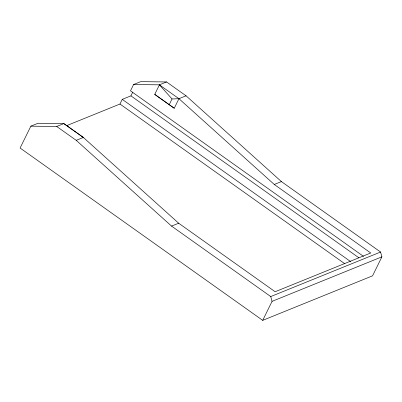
<?xml version="1.0" encoding="UTF-8"?>
<svg xmlns="http://www.w3.org/2000/svg" width="402" height="402" viewBox="0 0 402 402"><rect width="100%" height="100%" fill="white"/><g stroke="black" fill="none" stroke-linecap="round" stroke-linejoin="round"><path stroke-width="0.6" d="M133.585 84.531L159.428 84.837L178.945 98.696L274.275 184.468L370.739 252.989L275.134 291.736L178.669 223.216L83.34 137.444L63.823 123.585L37.979 123.278L30.859 126.163L20.1 148.026L262.702 320.354L372.553 275.837L381.9 256.838L380.583 252.039L281.395 181.578L186.066 95.812L166.554 81.948L140.705 81.646L133.585 84.531L130.484 90.837L363.544 256.391M66.647 125.645L119.962 104.033L122.258 99.369L130.916 95.862L132.781 92.073M186.066 95.812L178.945 98.696L174.242 108.254L154.73 94.39L159.428 84.837L166.554 81.948M169.222 104.701L172.041 98.967L178.945 98.696M262.702 320.354L272.053 301.359L270.737 296.555L171.548 226.1L76.214 140.328L56.702 126.469L30.859 126.163M56.702 126.469L63.823 123.585L83.34 137.444L76.214 140.328M171.548 226.1L178.669 223.216M274.275 184.468L281.395 181.578M270.737 296.555L380.583 252.039M272.053 301.359L381.9 256.838M154.73 94.39L174.242 108.254M130.916 95.862L358.865 257.782M122.258 99.369L350.72 261.657M119.962 104.033L344.851 263.777M159.428 84.837L172.041 98.967"/></g></svg>
